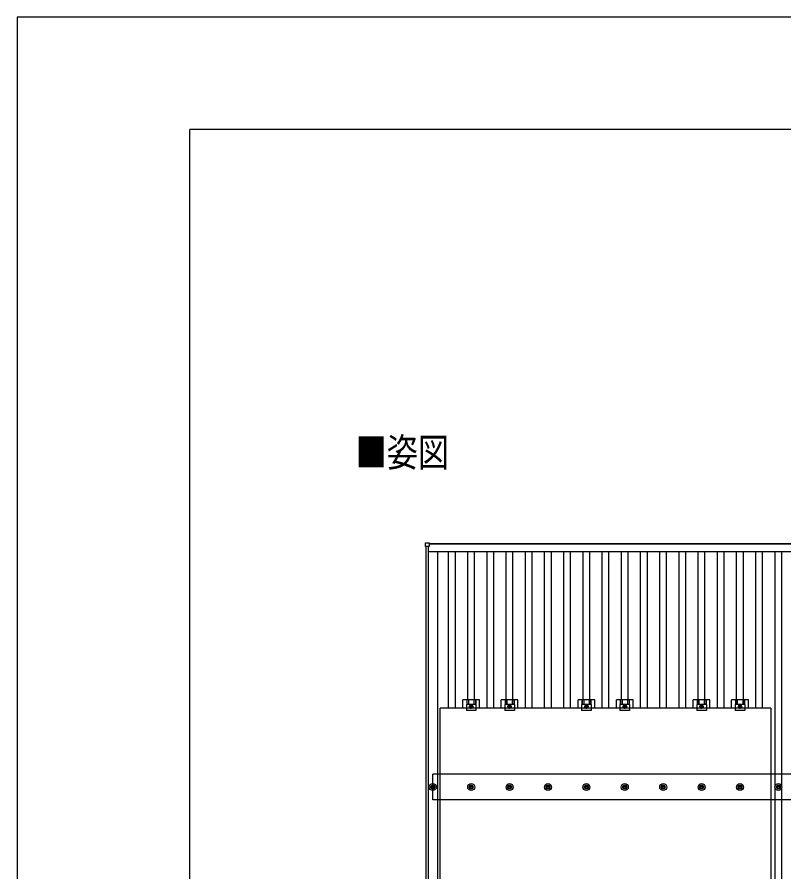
# Model space of a CAD drawing. Units: millimetres, scale not verified. Extents: x -12615 to 12615, y -8910 to 8910.
# Drawn here: x -12615 to -8621, y 4455 to 8910 of the extents above; entities that cross this region are included whole.
import ezdxf
from ezdxf.enums import TextEntityAlignment as Align

# ---------------------------------------------------------------- set-up
doc = ezdxf.new("R2010")
doc.units = ezdxf.units.MM
doc.header["$LTSCALE"] = 40
for name, color, linetype in [('0-2_USER1', 3, 'Continuous'), ('0-4_YKK_13', 4, 'Continuous'), ('0-5_YKK_A1', 4, 'Continuous'), ('0-7_YKK_ZWAK', 7, 'Continuous')]:
    doc.layers.add(name, color=color, linetype=linetype)
doc.styles.add('ＭＳ ゴシック', font='')
doc.styles.get('ＭＳ ゴシック').set_extended_font_data('MS Gothic')

msp = doc.modelspace()

# ---------------------------------------------------------------- linework, layer by layer
at = {"layer": '0-4_YKK_13'}
for p, q in [((-10488.3, 6151.61), (-10488.3, 6169.61)), ((-10487.3, 6170.61), (-10469.3, 6170.61)), ((-10469.3, 6150.61), (-10487.3, 6150.61)), ((-10468.3, 6169.61), (-10468.3, 6151.61)), ((-10293.65, 5308.3), (-10293.65, 5351.8)), ((-10273.52, 5351.8), (-10273.52, 5327.6)), ((-10272.12, 5351.8), (-10272.12, 5327.6)), ((-10263.92, 5351.8), (-10263.92, 5327.6)), ((-10236.08, 5351.8), (-10236.08, 5327.6)), ((-10227.88, 5351.8), (-10227.88, 5327.6)), ((-10226.48, 5351.8), (-10226.48, 5327.6)), ((-10093.65, 5308.3), (-10093.65, 5351.8)), ((-10073.52, 5351.8), (-10073.52, 5327.6)), ((-10072.12, 5351.8), (-10072.12, 5327.6)), ((-10063.92, 5351.8), (-10063.92, 5327.6)), ((-10036.08, 5351.8), (-10036.08, 5327.6)), ((-10027.88, 5351.8), (-10027.88, 5327.6)), ((-10026.48, 5351.8), (-10026.48, 5327.6)), ((-9693.65, 5308.3), (-9693.65, 5351.8)), ((-9673.52, 5351.8), (-9673.52, 5327.6)), ((-9672.12, 5351.8), (-9672.12, 5327.6)), ((-9663.92, 5351.8), (-9663.92, 5327.6)), ((-9636.08, 5351.8), (-9636.08, 5327.6)), ((-9627.88, 5351.8), (-9627.88, 5327.6)), ((-9626.48, 5351.8), (-9626.48, 5327.6)), ((-9493.65, 5308.3), (-9493.65, 5351.8)), ((-9473.52, 5351.8), (-9473.52, 5327.6)), ((-9472.12, 5351.8), (-9472.12, 5327.6)), ((-9463.92, 5351.8), (-9463.92, 5327.6)), ((-9436.08, 5351.8), (-9436.08, 5327.6)), ((-9427.88, 5351.8), (-9427.88, 5327.6)), ((-9426.48, 5351.8), (-9426.48, 5327.6)), ((-9093.65, 5308.3), (-9093.65, 5351.8)), ((-9073.52, 5351.8), (-9073.52, 5327.6)), ((-9072.12, 5351.8), (-9072.12, 5327.6)), ((-9063.92, 5351.8), (-9063.92, 5327.6)), ((-9036.08, 5351.8), (-9036.08, 5327.6)), ((-9027.88, 5351.8), (-9027.88, 5327.6)), ((-9026.48, 5351.8), (-9026.48, 5327.6)), ((-8893.65, 5308.3), (-8893.65, 5351.8)), ((-8873.52, 5351.8), (-8873.52, 5327.6)), ((-8872.12, 5351.8), (-8872.12, 5327.6)), ((-8863.92, 5351.8), (-8863.92, 5327.6)), ((-8836.08, 5351.8), (-8836.08, 5327.6)), ((-8827.88, 5351.8), (-8827.88, 5327.6)), ((-8826.48, 5351.8), (-8826.48, 5327.6)), ((-10411, 4174.3), (-10411, 5308.3)), ((-8689, 5308.3), (-10411, 5308.3)), ((-10275.01, 5327.6), (-10275, 5296.3)), ((-10225, 5327.6), (-10275.01, 5327.6)), ((-10261.5, 5316.8), (-10238.5, 5316.8)), ((-10250, 5304.29), (-10250, 5329.3)), ((-10075.01, 5327.6), (-10075, 5296.3)), ((-10025, 5327.6), (-10075.01, 5327.6)), ((-10061.5, 5316.8), (-10038.5, 5316.8)), ((-10050, 5304.29), (-10050, 5329.3)), ((-9675.01, 5327.6), (-9675, 5296.3)), ((-9625, 5327.6), (-9675.01, 5327.6)), ((-9661.5, 5316.8), (-9638.5, 5316.8)), ((-9650, 5304.29), (-9650, 5329.3)), ((-9475.01, 5327.6), (-9475, 5296.3)), ((-9425, 5327.6), (-9475.01, 5327.6)), ((-9461.5, 5316.8), (-9438.5, 5316.8)), ((-9450, 5304.29), (-9450, 5329.3)), ((-9075.01, 5327.6), (-9075, 5296.3)), ((-9025, 5327.6), (-9075.01, 5327.6)), ((-9061.5, 5316.8), (-9038.5, 5316.8)), ((-9050, 5304.29), (-9050, 5329.3)), ((-8875.01, 5327.6), (-8875, 5296.3)), ((-8825, 5327.6), (-8875.01, 5327.6)), ((-8861.5, 5316.8), (-8838.5, 5316.8)), ((-8850, 5304.29), (-8850, 5329.3)), ((-10451.75, 4907.31), (-10451.75, 4902.89)), ((-10448.25, 4907.31), (-10448.25, 4902.89)), ((-10251.75, 4907.31), (-10251.75, 4902.89)), ((-10248.25, 4907.31), (-10248.25, 4902.89)), ((-10051.75, 4907.31), (-10051.75, 4902.89)), ((-10048.25, 4907.31), (-10048.25, 4902.89)), ((-9851.75, 4907.31), (-9851.75, 4902.89)), ((-9848.25, 4907.31), (-9848.25, 4902.89)), ((-9651.75, 4907.31), (-9651.75, 4902.89)), ((-9648.25, 4907.31), (-9648.25, 4902.89)), ((-9451.75, 4907.31), (-9451.75, 4902.89)), ((-9448.25, 4907.31), (-9448.25, 4902.89)), ((-9251.75, 4907.31), (-9251.75, 4902.89)), ((-9248.25, 4907.31), (-9248.25, 4902.89)), ((-9051.75, 4907.31), (-9051.75, 4902.89)), ((-9048.25, 4907.31), (-9048.25, 4902.89)), ((-8851.75, 4907.31), (-8851.75, 4902.89)), ((-8848.25, 4907.31), (-8848.25, 4902.89)), ((-8651.75, 4907.31), (-8651.75, 4902.89)), ((-8648.25, 4907.31), (-8648.25, 4902.89)), ((-10460, 4899.06), (-10455.58, 4899.06)), ((-10460, 4895.56), (-10455.58, 4895.56)), ((-10451.75, 4891.73), (-10451.75, 4887.31)), ((-10448.25, 4891.73), (-10448.25, 4887.31)), ((-10444.42, 4899.06), (-10440, 4899.06)), ((-10444.42, 4895.56), (-10440, 4895.56)), ((-10260, 4899.06), (-10255.58, 4899.06)), ((-10260, 4895.56), (-10255.58, 4895.56)), ((-10251.75, 4891.73), (-10251.75, 4887.31)), ((-10248.25, 4891.73), (-10248.25, 4887.31)), ((-10244.42, 4899.06), (-10240, 4899.06)), ((-10244.42, 4895.56), (-10240, 4895.56)), ((-10060, 4899.06), (-10055.58, 4899.06)), ((-10060, 4895.56), (-10055.58, 4895.56)), ((-10051.75, 4891.73), (-10051.75, 4887.31)), ((-10048.25, 4891.73), (-10048.25, 4887.31)), ((-10044.42, 4899.06), (-10040, 4899.06)), ((-10044.42, 4895.56), (-10040, 4895.56)), ((-9860, 4899.06), (-9855.58, 4899.06)), ((-9860, 4895.56), (-9855.58, 4895.56)), ((-9851.75, 4891.73), (-9851.75, 4887.31)), ((-9848.25, 4891.73), (-9848.25, 4887.31)), ((-9844.42, 4899.06), (-9840, 4899.06)), ((-9844.42, 4895.56), (-9840, 4895.56)), ((-9660, 4899.06), (-9655.58, 4899.06)), ((-9660, 4895.56), (-9655.58, 4895.56)), ((-9651.75, 4891.73), (-9651.75, 4887.31)), ((-9648.25, 4891.73), (-9648.25, 4887.31)), ((-9644.42, 4899.06), (-9640, 4899.06)), ((-9644.42, 4895.56), (-9640, 4895.56)), ((-9460, 4899.06), (-9455.58, 4899.06)), ((-9460, 4895.56), (-9455.58, 4895.56)), ((-9451.75, 4891.73), (-9451.75, 4887.31)), ((-9448.25, 4891.73), (-9448.25, 4887.31)), ((-9444.42, 4899.06), (-9440, 4899.06)), ((-9444.42, 4895.56), (-9440, 4895.56)), ((-9260, 4899.06), (-9255.58, 4899.06)), ((-9260, 4895.56), (-9255.58, 4895.56)), ((-9251.75, 4891.73), (-9251.75, 4887.31)), ((-9248.25, 4891.73), (-9248.25, 4887.31)), ((-9244.42, 4899.06), (-9240, 4899.06)), ((-9244.42, 4895.56), (-9240, 4895.56)), ((-9060, 4899.06), (-9055.58, 4899.06)), ((-9060, 4895.56), (-9055.58, 4895.56)), ((-9051.75, 4891.73), (-9051.75, 4887.31)), ((-9048.25, 4891.73), (-9048.25, 4887.31)), ((-9044.42, 4899.06), (-9040, 4899.06)), ((-9044.42, 4895.56), (-9040, 4895.56)), ((-8860, 4899.06), (-8855.58, 4899.06)), ((-8860, 4895.56), (-8855.58, 4895.56)), ((-8851.75, 4891.73), (-8851.75, 4887.31)), ((-8848.25, 4891.73), (-8848.25, 4887.31)), ((-8844.42, 4899.06), (-8840, 4899.06)), ((-8844.42, 4895.56), (-8840, 4895.56)), ((-8660, 4899.06), (-8655.58, 4899.06)), ((-8660, 4895.56), (-8655.58, 4895.56)), ((-8651.75, 4891.73), (-8651.75, 4887.31)), ((-8648.25, 4891.73), (-8648.25, 4887.31)), ((-8644.42, 4899.06), (-8640, 4899.06)), ((-8644.42, 4895.56), (-8640, 4895.56))]:
    msp.add_line(p, q, dxfattribs=at)
for points in [[(-10206.35, 5308.3), (-10206.35, 5351.8), (-10293.65, 5351.8)], [(-10006.35, 5308.3), (-10006.35, 5351.8), (-10093.65, 5351.8)], [(-9606.35, 5308.3), (-9606.35, 5351.8), (-9693.65, 5351.8)], [(-9406.35, 5308.3), (-9406.35, 5351.8), (-9493.65, 5351.8)], [(-9006.35, 5308.3), (-9006.35, 5351.8), (-9093.65, 5351.8)], [(-8806.35, 5308.3), (-8806.35, 5351.8), (-8893.65, 5351.8)], [(-8689, 5308.3), (-8689, 4174.3), (-10411, 4174.3)], [(-10225, 5327.6), (-10225, 5296.3), (-10275, 5296.3)], [(-10025, 5327.6), (-10025, 5296.3), (-10075, 5296.3)], [(-9625, 5327.6), (-9625, 5296.3), (-9675, 5296.3)], [(-9425, 5327.6), (-9425, 5296.3), (-9475, 5296.3)], [(-9025, 5327.6), (-9025, 5296.3), (-9075, 5296.3)], [(-8825, 5327.6), (-8825, 5296.3), (-8875, 5296.3)]]:
    msp.add_lwpolyline(points, dxfattribs=at)
for points in [[(-10250, 5309.29), (-10243.5, 5313.05), (-10243.5, 5320.55), (-10250, 5324.3), (-10256.5, 5320.55), (-10256.5, 5313.05)], [(-10050, 5309.29), (-10043.5, 5313.05), (-10043.5, 5320.55), (-10050, 5324.3), (-10056.5, 5320.55), (-10056.5, 5313.05)], [(-9650, 5309.29), (-9643.5, 5313.05), (-9643.5, 5320.55), (-9650, 5324.3), (-9656.5, 5320.55), (-9656.5, 5313.05)], [(-9450, 5309.29), (-9443.5, 5313.05), (-9443.5, 5320.55), (-9450, 5324.3), (-9456.5, 5320.55), (-9456.5, 5313.05)], [(-9050, 5309.29), (-9043.5, 5313.05), (-9043.5, 5320.55), (-9050, 5324.3), (-9056.5, 5320.55), (-9056.5, 5313.05)], [(-8850, 5309.29), (-8843.5, 5313.05), (-8843.5, 5320.55), (-8850, 5324.3), (-8856.5, 5320.55), (-8856.5, 5313.05)]]:
    msp.add_lwpolyline(points, close=True, dxfattribs=at)
for centre, radius in [((-10250, 5316.8), 8.5), ((-10250, 5316.8), 6.5), ((-10250, 5316.8), 4), ((-10050, 5316.8), 8.5), ((-10050, 5316.8), 6.5), ((-10050, 5316.8), 4), ((-9650, 5316.8), 8.5), ((-9650, 5316.8), 6.5), ((-9650, 5316.8), 4), ((-9450, 5316.8), 8.5), ((-9450, 5316.8), 6.5), ((-9450, 5316.8), 4), ((-9050, 5316.8), 8.5), ((-9050, 5316.8), 6.5), ((-9050, 5316.8), 4), ((-8850, 5316.8), 8.5), ((-8850, 5316.8), 6.5), ((-8850, 5316.8), 4), ((-10450, 4897.31), 18.25), ((-10450, 4897.31), 10.15), ((-10450, 4897.31), 5.85), ((-10450, 4897.31), 5.25), ((-10250, 4897.31), 18.25), ((-10250, 4897.31), 10.15), ((-10250, 4897.31), 5.85), ((-10250, 4897.31), 5.25), ((-10050, 4897.31), 18.25), ((-10050, 4897.31), 10.15), ((-10050, 4897.31), 5.85), ((-10050, 4897.31), 5.25), ((-9850, 4897.31), 18.25), ((-9850, 4897.31), 10.15), ((-9850, 4897.31), 5.85), ((-9850, 4897.31), 5.25), ((-9650, 4897.31), 18.25), ((-9650, 4897.31), 10.15), ((-9650, 4897.31), 5.85), ((-9650, 4897.31), 5.25), ((-9450, 4897.31), 18.25), ((-9450, 4897.31), 10.15), ((-9450, 4897.31), 5.85), ((-9450, 4897.31), 5.25), ((-9250, 4897.31), 18.25), ((-9250, 4897.31), 10.15), ((-9250, 4897.31), 5.85), ((-9250, 4897.31), 5.25), ((-9050, 4897.31), 18.25), ((-9050, 4897.31), 10.15), ((-9050, 4897.31), 5.85), ((-9050, 4897.31), 5.25), ((-8850, 4897.31), 18.25), ((-8850, 4897.31), 10.15), ((-8850, 4897.31), 5.85), ((-8850, 4897.31), 5.25), ((-8650, 4897.31), 18.25), ((-8650, 4897.31), 10.15), ((-8650, 4897.31), 5.85), ((-8650, 4897.31), 5.25)]:
    msp.add_circle(centre, radius, dxfattribs=at)
for centre, start, end in [((-10487.3, 6169.61), 90, 180), ((-10487.3, 6151.61), 180, 270), ((-10469.3, 6169.61), 0, 90), ((-10469.3, 6151.61), 270, 0)]:
    msp.add_arc(centre, 1, start, end, dxfattribs=at)
at = {"layer": '0-5_YKK_A1'}
for p, q in [((-10485, 241.01), (-10485, 6150.61)), ((-10473, 241.01), (-10473, 6150.61)), ((-10468.3, 6167.31), (-5031.7, 6167.31)), ((-5031.7, 6162.52), (-10468.3, 6162.52)), ((-10473, 6124.52), (-5027, 6124.52)), ((-10423.5, 272.29), (-10423.5, 6124.52)), ((-10367.5, 5308.3), (-10367.5, 6124.52)), ((-10332.5, 5308.3), (-10332.5, 6124.52)), ((-10267.5, 5351.8), (-10267.5, 6124.52)), ((-10232.5, 5351.8), (-10232.5, 6124.52)), ((-10167.5, 5308.3), (-10167.5, 6124.52)), ((-10132.5, 5308.3), (-10132.5, 6124.52)), ((-10067.5, 5351.8), (-10067.5, 6124.52)), ((-10032.5, 5351.8), (-10032.5, 6124.52)), ((-9967.5, 5308.3), (-9967.5, 6124.52)), ((-9932.5, 5308.3), (-9932.5, 6124.52)), ((-9867.5, 5308.3), (-9867.5, 6124.52)), ((-9832.5, 5308.3), (-9832.5, 6124.52)), ((-9767.5, 5308.3), (-9767.5, 6124.52)), ((-9732.5, 5308.3), (-9732.5, 6124.52)), ((-9667.5, 5351.8), (-9667.5, 6124.52)), ((-9632.5, 5351.8), (-9632.5, 6124.52)), ((-9567.5, 5308.3), (-9567.5, 6124.52)), ((-9532.5, 5308.3), (-9532.5, 6124.52)), ((-9467.5, 5351.8), (-9467.5, 6124.52)), ((-9432.5, 5351.8), (-9432.5, 6124.52)), ((-9367.5, 5308.3), (-9367.5, 6124.52)), ((-9332.5, 5308.3), (-9332.5, 6124.52)), ((-9267.5, 5308.3), (-9267.5, 6124.52)), ((-9232.5, 5308.3), (-9232.5, 6124.52)), ((-9167.5, 5308.3), (-9167.5, 6124.52)), ((-9132.5, 5308.3), (-9132.5, 6124.52)), ((-9067.5, 5351.8), (-9067.5, 6124.52)), ((-9032.5, 5351.8), (-9032.5, 6124.52)), ((-8967.5, 5308.3), (-8967.5, 6124.52)), ((-8932.5, 5308.3), (-8932.5, 6124.52)), ((-8867.5, 5351.8), (-8867.5, 6124.52)), ((-8832.5, 5351.8), (-8832.5, 6124.52)), ((-8767.5, 5308.3), (-8767.5, 6124.52)), ((-8732.5, 5308.3), (-8732.5, 6124.52)), ((-8667.5, 4902.49), (-8667.5, 6124.52)), ((-8632.5, 4902.49), (-8632.5, 6124.52)), ((-5050, 4964.31), (-10450, 4964.31)), ((-10450, 4830.31), (-10450, 4964.31)), ((-8667.5, 1502.49), (-8667.5, 4892.13)), ((-8632.5, 1502.49), (-8632.5, 4892.13)), ((-5050, 4830.31), (-10450, 4830.31))]:
    msp.add_line(p, q, dxfattribs=at)
at = {"layer": '0-7_YKK_ZWAK'}
for p in [(11685.06, 8325), (-11714.94, -7575)]:
    msp.add_line(p, (-11714.94, 8325), dxfattribs=at)
msp.add_lwpolyline([(-12615, -8910), (12615, -8910), (12615, 8910), (-12615, 8910)], close=True, dxfattribs=at)

# ---------------------------------------------------------------- texts
at = {"layer": '0-2_USER1', "style": 'ＭＳ ゴシック', "width": 0.8}
msp.add_text('■姿図', height=148.5, dxfattribs=at).set_placement((-10851.64, 6523.01), align=Align.BOTTOM_LEFT)

doc.saveas('drawing.dxf')
